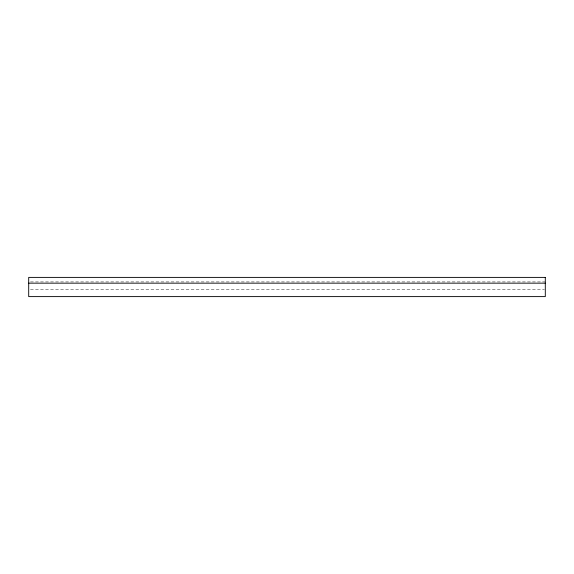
<?xml version="1.0" encoding="UTF-8"?>
<svg xmlns="http://www.w3.org/2000/svg" width="574" height="574" viewBox="0 0 574 574"><rect width="100%" height="100%" fill="white"/><g stroke="black" fill="none" stroke-linecap="round" stroke-linejoin="round"><path stroke-width="0.43" stroke-dasharray="2.87 2.15" d="M30.494 281.913L545.3 281.913M30.494 289.26L544.403 289.26"/><path stroke-width="0.86" d="M28.7 283.161L545.3 283.161M545.3 277.393L28.7 277.393L28.7 296.607L545.3 296.607L545.3 277.393"/></g></svg>
